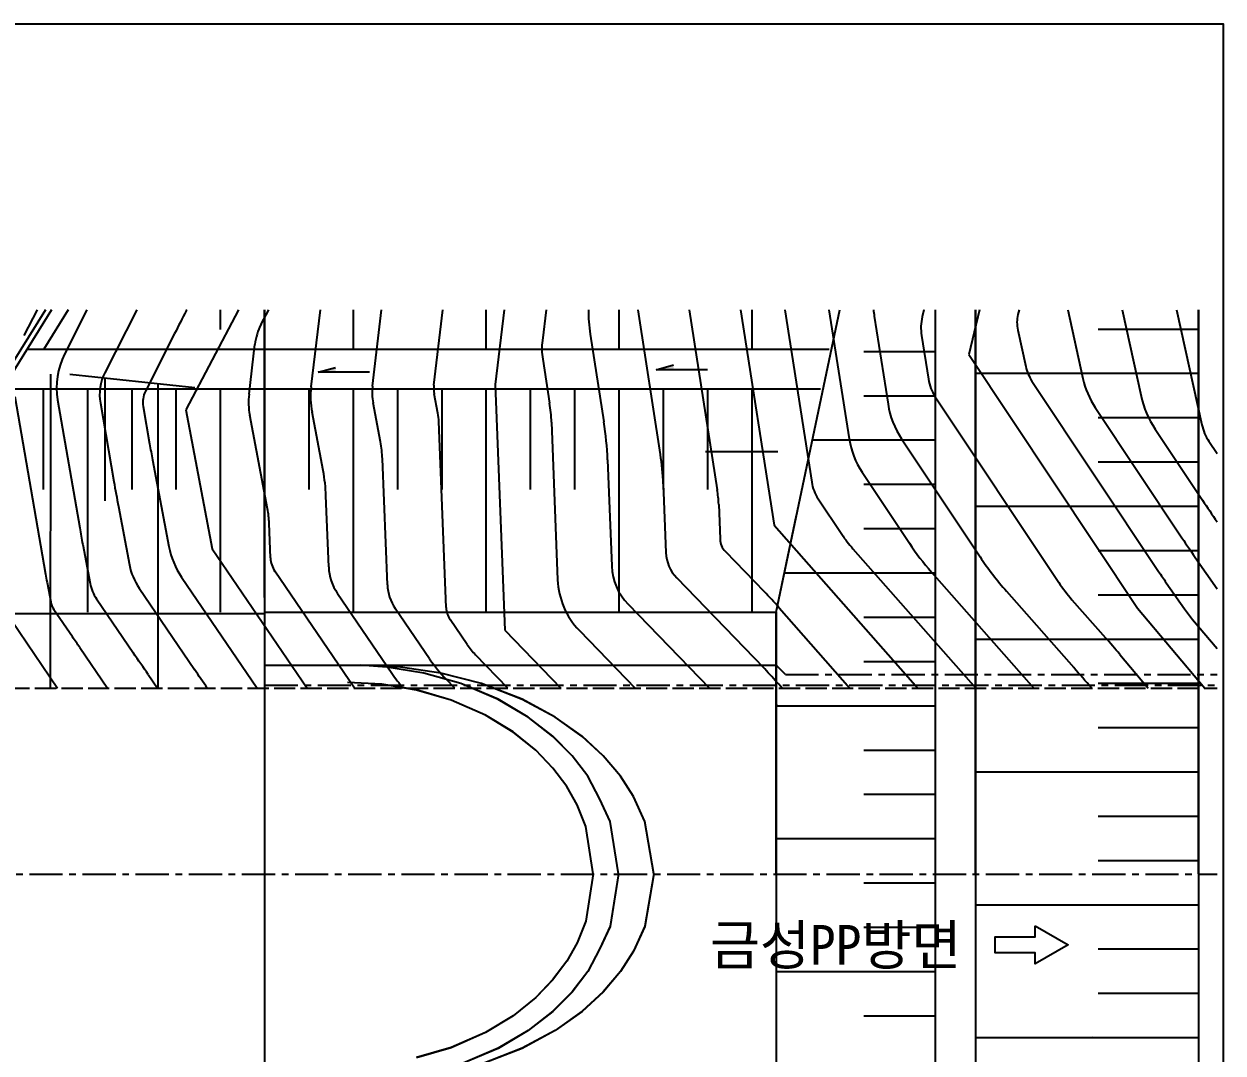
# Model space of a CAD drawing. Extents: x -143 to 185, y -2 to 126.
# Drawn here: x 73.8 to 118.92, y 37.93 to 76.66 of the extents above; entities that cross this region are included whole.
import ezdxf
from ezdxf.enums import TextEntityAlignment as Align

# ---------------------------------------------------------------- set-up
doc = ezdxf.new("R2010")
doc.units = 0
doc.header["$MEASUREMENT"] = 0
for name, pattern in [('A-CENTR01', [2, 1.25, -0.25, 0.25, -0.25]), ('CENTER', [2, 1.25, -0.25, 0.25, -0.25]), ('PASUN', [1, 0.8, -0.2])]:
    doc.linetypes.add(name, pattern=pattern)
for name, color, linetype in [('TT-BASE', 253, 'CONTINUOUS'), ('TT-CNTL', 1, 'A-CENTR01'), ('TX-PAPR', 2, 'CONTINUOUS')]:
    doc.layers.add(name, color=color, linetype=linetype)
doc.styles.get("Standard").update_dxf_attribs({"font": 'GulimChe.ttf'})

msp = doc.modelspace()

# ---------------------------------------------------------------- hatches: boundary and pattern name
at = {"layer": 'TT-BASE', "linetype": 'ByBlock'}
for points in [[(85.521, 63.739), (85.521, 63.553), (84.868, 63.553)], [(85.521, 63.739), (85.521, 63.553), (84.868, 63.553)], [(98.241, 63.832), (98.241, 63.647), (97.588, 63.647)], [(98.241, 63.832), (98.241, 63.647), (97.588, 63.647)]]:
    msp.add_hatch(color=256, dxfattribs=at).paths.add_polyline_path(points)

# ---------------------------------------------------------------- linework, layer by layer
at = {"layer": 'TT-BASE'}
for p, q in [((74.602, 65.909), (67.82, 55.001)), ((74.602, 65.909), (67.82, 55.001)), ((74.838, 65.909), (68.02, 54.944)), ((74.838, 65.909), (68.02, 54.944)), ((74.289, 65.909), (73.797, 64.935)), ((74.289, 65.909), (73.797, 64.935)), ((75.465, 65.909), (74.549, 64.425)), ((75.465, 65.909), (74.549, 64.425)), ((76.165, 65.909), (75.32, 64.237)), ((76.165, 65.909), (75.32, 64.237)), ((78.041, 65.909), (76.843, 63.538)), ((78.041, 65.909), (76.843, 63.538)), ((81.869, 65.909), (79.889, 62.141)), ((81.869, 65.909), (79.889, 62.141)), ((79.924, 65.909), (79.904, 65.87)), ((79.924, 65.909), (79.904, 65.87)), ((81.183, 65.909), (81.183, 65.162)), ((81.183, 65.909), (81.183, 65.162)), ((82.722, 65.361), (83.006, 65.909)), ((82.722, 65.361), (83.006, 65.909)), ((82.85, 55.075), (82.85, 65.909)), ((82.85, 55.075), (82.85, 65.909)), ((82.85, 55.075), (82.85, 65.909)), ((82.85, 55.075), (82.85, 65.909)), ((82.85, 65.909), (82.85, 28.355)), ((82.85, 65.909), (82.85, 28.355)), ((84.604, 63), (84.95, 65.909)), ((84.604, 63), (84.95, 65.909)), ((86.183, 65.909), (86.183, 64.425)), ((86.183, 65.909), (86.183, 64.425)), ((86.915, 63.032), (87.257, 65.909)), ((86.915, 63.032), (87.257, 65.909)), ((89.225, 63.064), (89.563, 65.909)), ((89.225, 63.064), (89.563, 65.909)), ((91.183, 65.909), (91.183, 64.425)), ((91.183, 65.909), (91.183, 64.425)), ((91.87, 65.909), (91.535, 63.096)), ((91.87, 65.909), (91.535, 63.096)), ((93.444, 65.909), (93.306, 64.754)), ((93.444, 65.909), (93.306, 64.754)), ((96.183, 65.909), (96.183, 64.425)), ((96.183, 65.909), (96.183, 64.425)), ((96.893, 65.909), (97.745, 60.464)), ((96.893, 65.909), (97.745, 60.464)), ((98.826, 65.909), (99.887, 59.129)), ((98.826, 65.909), (99.887, 59.129)), ((100.759, 65.909), (102.029, 57.794)), ((100.759, 65.909), (102.029, 57.794)), ((101.183, 65.909), (101.183, 64.425)), ((101.183, 65.909), (101.183, 64.425)), ((102.1, 54.525), (104.5, 65.909)), ((102.425, 65.909), (103.441, 59.418)), ((102.425, 65.909), (103.441, 59.418)), ((104.091, 65.909), (104.853, 61.043)), ((104.091, 65.909), (104.853, 61.043)), ((107.666, 65.909), (107.603, 65.644)), ((107.666, 65.909), (107.603, 65.644)), ((109.758, 65.909), (109.354, 64.218)), ((109.758, 65.909), (109.354, 64.218)), ((111.246, 65.909), (111.203, 65.728)), ((111.246, 65.909), (111.203, 65.728)), ((113.075, 65.909), (113.647, 63.318)), ((113.075, 65.909), (113.647, 63.318)), ((115.123, 65.909), (115.84, 62.657)), ((115.123, 65.909), (115.84, 62.657)), ((117.17, 65.909), (118.126, 61.577)), ((117.17, 65.909), (118.126, 61.577)), ((105.796, 65.664), (106.313, 62.357)), ((105.796, 65.664), (106.313, 62.357)), ((79.463, 65.01), (78.366, 62.84)), ((79.463, 65.01), (78.366, 62.84)), ((95.104, 64.991), (95.622, 61.684)), ((95.104, 64.991), (95.622, 61.684)), ((111.198, 65.141), (111.501, 63.768)), ((111.198, 65.141), (111.501, 63.768)), ((118, 65.169), (114.22, 65.169)), ((82.266, 62.733), (82.488, 64.602)), ((82.266, 62.733), (82.488, 64.602)), ((107.575, 64.941), (107.834, 63.288)), ((107.575, 64.941), (107.834, 63.288)), ((82.85, 64.425), (82.85, 62.925)), ((82.85, 64.425), (82.85, 62.925)), ((108.1, 64.325), (105.4, 64.325)), ((109.354, 64.218), (115.698, 54.679)), ((109.354, 64.218), (115.698, 54.679)), ((93.32, 64.043), (93.578, 62.39)), ((93.32, 64.043), (93.578, 62.39)), ((75.52, 63.483), (80.223, 62.981)), ((118, 63.502), (109.6, 63.502)), ((111.732, 63.224), (116.499, 56.055)), ((111.732, 63.224), (116.499, 56.055)), ((74.517, 62.925), (74.517, 59.145)), ((74.517, 62.925), (74.517, 59.145)), ((76.183, 62.925), (76.183, 54.525)), ((76.183, 62.925), (76.183, 59.145)), ((76.183, 62.925), (76.183, 54.525)), ((76.183, 62.925), (76.183, 59.145)), ((77.85, 62.925), (77.85, 59.145)), ((77.85, 62.925), (77.85, 59.145)), ((79.517, 62.925), (79.517, 59.145)), ((79.517, 62.925), (79.517, 59.145)), ((81.183, 62.925), (81.183, 59.145)), ((81.183, 62.925), (81.183, 54.525)), ((81.183, 62.925), (81.183, 59.145)), ((81.183, 62.925), (81.183, 54.525)), ((82.85, 62.925), (82.85, 59.145)), ((82.85, 62.925), (82.85, 59.145)), ((84.517, 62.925), (84.517, 59.145)), ((84.517, 62.925), (84.517, 59.145)), ((86.183, 62.925), (86.183, 54.525)), ((86.183, 62.925), (86.183, 54.525)), ((87.85, 62.925), (87.85, 59.145)), ((87.85, 62.925), (87.85, 59.145)), ((89.375, 62.015), (89.236, 62.748)), ((89.375, 62.015), (89.236, 62.748)), ((89.517, 62.925), (89.517, 59.145)), ((89.517, 62.925), (89.517, 59.145)), ((91.183, 62.925), (91.183, 54.525)), ((91.183, 62.925), (91.183, 54.525)), ((91.535, 63.096), (91.897, 53.842)), ((91.535, 63.096), (91.897, 53.842)), ((92.85, 62.925), (92.85, 59.145)), ((92.85, 62.925), (92.85, 59.145)), ((94.517, 62.925), (94.517, 59.145)), ((94.517, 62.925), (94.517, 59.145)), ((96.183, 62.925), (96.183, 54.525)), ((96.183, 62.925), (96.183, 54.525)), ((97.85, 62.925), (97.85, 59.145)), ((97.85, 62.925), (97.85, 59.145)), ((99.517, 62.925), (99.517, 59.145)), ((99.517, 62.925), (99.517, 59.145)), ((101.183, 62.925), (101.183, 54.525)), ((101.183, 62.925), (101.183, 54.525)), ((73.453, 62.637), (74.607, 55.96)), ((73.453, 62.637), (74.607, 55.96)), ((75.062, 62.513), (75.894, 57.703)), ((75.062, 62.513), (75.894, 57.703)), ((76.671, 62.389), (77.18, 59.445)), ((76.671, 62.389), (77.18, 59.445)), ((87.214, 60.933), (86.936, 62.4)), ((87.214, 60.933), (86.936, 62.4)), ((108.1, 62.658), (105.4, 62.658)), ((108.088, 62.635), (112.737, 55.644)), ((108.088, 62.635), (112.737, 55.644)), ((78.28, 62.265), (78.523, 60.858)), ((78.28, 62.265), (78.523, 60.858)), ((79.889, 62.141), (80.882, 56.903)), ((79.889, 62.141), (80.882, 56.903)), ((82.961, 58.415), (82.294, 61.936)), ((82.961, 58.415), (82.294, 61.936)), ((85.054, 59.852), (84.637, 62.052)), ((85.054, 59.852), (84.637, 62.052)), ((114.111, 62.229), (117.301, 57.432)), ((114.111, 62.229), (117.301, 57.432)), ((118, 61.836), (114.22, 61.836)), ((89.684, 54.7), (89.411, 61.698)), ((89.684, 54.7), (89.411, 61.698)), ((93.648, 61.677), (93.88, 55.743)), ((93.648, 61.677), (93.88, 55.743)), ((116.369, 61.414), (118.145, 58.743)), ((116.369, 61.414), (118.145, 58.743)), ((108.1, 60.992), (103.463, 60.992)), ((106.821, 61.051), (109.776, 56.608)), ((106.821, 61.051), (109.776, 56.608)), ((118.39, 60.956), (118.697, 60.494)), ((118.39, 60.956), (118.697, 60.494)), ((78.633, 60.256), (79.251, 56.995)), ((78.633, 60.256), (79.251, 56.995)), ((87.472, 55.559), (87.286, 60.299)), ((87.472, 55.559), (87.286, 60.299)), ((95.761, 60.258), (95.917, 56.256)), ((95.761, 60.258), (95.917, 56.256)), ((118, 60.169), (114.22, 60.169)), ((105.34, 59.791), (107.116, 57.12)), ((105.34, 59.791), (107.116, 57.12)), ((97.853, 59.359), (97.954, 56.768)), ((97.853, 59.359), (97.954, 56.768)), ((108.1, 59.325), (105.4, 59.325)), ((85.266, 56.234), (85.162, 58.901)), ((85.266, 56.234), (85.162, 58.901)), ((103.684, 58.792), (104.572, 57.457)), ((103.684, 58.792), (104.572, 57.457)), ((77.351, 58.501), (77.768, 56.301)), ((77.351, 58.501), (77.768, 56.301)), ((99.941, 58.577), (99.992, 57.281)), ((99.941, 58.577), (99.992, 57.281)), ((118, 58.502), (109.6, 58.502)), ((83.074, 56.569), (83.023, 57.864)), ((83.074, 56.569), (83.023, 57.864)), ((102.029, 57.794), (107.43, 51.667)), ((102.029, 57.794), (107.43, 51.667)), ((102.1, 54.525), (102.87, 58.18)), ((108.1, 57.658), (105.4, 57.658)), ((76.008, 57.073), (76.286, 55.607)), ((76.008, 57.073), (76.286, 55.607)), ((80.882, 56.903), (84.454, 51.667)), ((80.882, 56.903), (84.454, 51.667)), ((104.99, 56.913), (109.614, 51.667)), ((104.99, 56.913), (109.614, 51.667)), ((100.196, 56.804), (101.649, 55.305)), ((100.196, 56.804), (101.649, 55.305)), ((118, 56.836), (114.22, 56.836)), ((117.875, 56.588), (118.697, 55.405)), ((117.875, 56.588), (118.697, 55.405)), ((86.24, 51.667), (83.242, 56.062)), ((86.24, 51.667), (83.242, 56.062)), ((108.1, 55.992), (102.409, 55.992)), ((102.87, 55.992), (102.409, 55.992)), ((107.951, 56.032), (111.799, 51.667)), ((107.951, 56.032), (111.799, 51.667)), ((74.664, 55.646), (74.803, 54.912)), ((74.664, 55.646), (74.803, 54.912)), ((79.73, 55.838), (82.576, 51.667)), ((98.363, 55.814), (101.269, 52.816)), ((98.363, 55.814), (101.269, 52.816)), ((116.786, 55.633), (117.466, 54.656)), ((116.786, 55.633), (117.466, 54.656)), ((78.128, 55.433), (80.215, 52.373)), ((78.128, 55.433), (80.215, 52.373)), ((87.646, 52.223), (85.601, 55.22)), ((87.646, 52.223), (85.601, 55.22)), ((110.773, 55.31), (113.303, 52.439)), ((110.773, 55.31), (113.303, 52.439)), ((118, 55.169), (114.22, 55.169)), ((74.923, 54.623), (75.619, 53.603)), ((74.923, 54.623), (75.619, 53.603)), ((76.526, 55.028), (77.917, 52.988)), ((76.526, 55.028), (77.917, 52.988)), ((89.063, 52.763), (87.768, 54.66)), ((89.063, 52.763), (87.768, 54.66)), ((96.53, 54.824), (99.59, 51.667)), ((96.53, 54.824), (99.59, 51.667)), ((102.216, 54.692), (104.882, 51.667)), ((102.216, 54.692), (104.882, 51.667)), ((113.235, 54.994), (114.501, 53.559)), ((113.235, 54.994), (114.501, 53.559)), ((115.698, 54.679), (118.232, 51.667)), ((115.698, 54.679), (118.232, 51.667)), ((73.321, 54.218), (75.056, 51.667)), ((73.321, 54.218), (75.056, 51.667)), ((90.48, 53.303), (89.833, 54.251)), ((90.48, 53.303), (89.833, 54.251)), ((108.1, 54.325), (105.4, 54.325)), ((117.776, 54.251), (118.697, 53.156)), ((117.776, 54.251), (118.697, 53.156)), ((91.897, 53.842), (94.006, 51.667)), ((91.897, 53.842), (94.006, 51.667)), ((94.697, 53.835), (96.798, 51.667)), ((94.697, 53.835), (96.798, 51.667)), ((118, 53.502), (109.6, 53.502)), ((75.896, 53.196), (76.936, 51.667)), ((75.896, 53.196), (76.936, 51.667)), ((92.007, 51.667), (90.79, 52.923)), ((92.007, 51.667), (90.79, 52.923)), ((115.036, 52.938), (116.105, 51.667)), ((115.036, 52.938), (116.105, 51.667)), ((108.1, 52.658), (105.4, 52.658)), ((78.471, 52.175), (78.817, 51.667)), ((78.471, 52.175), (78.817, 51.667)), ((90.008, 51.667), (89.683, 52.003)), ((90.008, 51.667), (89.683, 52.003)), ((118, 51.836), (114.22, 51.836)), ((102.173, 50.994), (102.1, 50.994)), ((102.173, 50.994), (102.1, 50.994)), ((108.1, 50.992), (102.1, 50.992)), ((102.87, 50.992), (102.1, 50.992)), ((118, 50.169), (114.22, 50.169)), ((108.1, 49.325), (105.4, 49.325)), ((118, 48.502), (109.6, 48.502)), ((108.1, 47.658), (105.4, 47.658)), ((118, 46.836), (114.22, 46.836)), ((108.1, 45.992), (102.1, 45.992)), ((102.87, 45.992), (102.1, 45.992)), ((118, 45.169), (114.22, 45.169)), ((108.1, 44.325), (105.4, 44.325)), ((118, 43.502), (109.6, 43.502)), ((108.1, 42.658), (105.4, 42.658)), ((118, 41.836), (114.22, 41.836)), ((102.173, 40.994), (102.1, 40.994)), ((102.173, 40.994), (102.1, 40.994)), ((108.1, 40.992), (102.1, 40.992)), ((102.87, 40.992), (102.1, 40.992)), ((118, 40.169), (114.22, 40.169)), ((108.1, 39.325), (105.4, 39.325)), ((118, 38.502), (109.6, 38.502)), ((113.984, 38.526), (114.022, 38.502)), ((113.984, 38.526), (114.022, 38.502))]:
    msp.add_line(p, q, dxfattribs=at)
at = {"layer": 'TT-BASE', "linetype": 'ByBlock'}
for p, q in [((108.1, 33.604), (108.1, 65.909)), ((109.6, 44.675), (109.6, 65.909)), ((109.6, 65.909), (109.6, 32.496)), ((118, 44.675), (118, 65.909)), ((118, 65.909), (118, 34.038)), ((73.915, 64.425), (104.097, 64.425)), ((73.915, 64.425), (102.87, 64.425)), ((84.868, 63.553), (85.521, 63.739)), ((84.868, 63.553), (85.521, 63.739)), ((97.588, 63.647), (98.241, 63.832)), ((97.588, 63.647), (98.241, 63.832)), ((99.522, 63.647), (97.588, 63.647)), ((99.522, 63.647), (97.588, 63.647)), ((86.802, 63.553), (84.868, 63.553)), ((86.802, 63.553), (84.868, 63.553)), ((72.982, 62.925), (103.773, 62.925)), ((72.982, 62.925), (102.87, 62.925)), ((43.155, 54.475), (82.85, 54.475)), ((43.155, 54.475), (82.85, 54.475)), ((71.604, 54.475), (82.85, 54.475)), ((71.604, 54.475), (82.85, 54.475)), ((71.605, 54.478), (82.85, 54.478)), ((71.605, 54.478), (82.85, 54.478)), ((71.611, 54.478), (82.85, 54.478)), ((71.611, 54.478), (82.85, 54.478)), ((82.85, 54.528), (102.1, 54.528)), ((82.85, 54.528), (102.1, 54.528)), ((82.85, 54.525), (102.1, 54.525)), ((82.85, 54.525), (102.1, 54.525)), ((102.1, 54.528), (102.1, 22.068)), ((102.1, 44.678), (102.1, 54.528)), ((102.1, 54.528), (102.1, 28.254)), ((102.1, 44.678), (102.1, 54.528)), ((102.1, 54.525), (102.1, 22.065)), ((102.1, 44.675), (102.1, 54.525)), ((102.1, 54.525), (102.1, 28.254)), ((102.1, 44.675), (102.1, 54.525)), ((118, 44.675), (118, 33.715))]:
    msp.add_line(p, q, dxfattribs=at)
at = {"layer": 'TT-BASE', "linetype": 'Continuous'}
for p, q in [((74.793, 63.483), (74.784, 51.667)), ((76.84, 63.342), (76.836, 58.712)), ((78.84, 63.129), (78.83, 51.667)), ((102.171, 60.56), (99.442, 60.56)), ((82.85, 52.528), (102.1, 52.528)), ((82.85, 52.528), (102.1, 52.528)), ((82.85, 52.528), (102.1, 52.528)), ((82.85, 52.528), (102.1, 52.528)), ((82.85, 52.525), (102.1, 52.525)), ((82.85, 52.525), (102.1, 52.525)), ((82.85, 52.525), (102.1, 52.525)), ((82.85, 52.525), (102.1, 52.525)), ((87.968, 52.455), (86.45, 52.528)), ((87.968, 52.455), (86.45, 52.528)), ((87.451, 52.455), (86.45, 52.528)), ((87.451, 52.455), (86.45, 52.528)), ((87.968, 52.455), (86.45, 52.528)), ((87.968, 52.455), (86.45, 52.528)), ((87.451, 52.455), (86.45, 52.528)), ((87.451, 52.455), (86.45, 52.528)), ((87.968, 52.452), (86.45, 52.525)), ((87.968, 52.452), (86.45, 52.525)), ((87.451, 52.452), (86.45, 52.525)), ((87.451, 52.452), (86.45, 52.525)), ((87.968, 52.452), (86.45, 52.525)), ((87.968, 52.452), (86.45, 52.525)), ((87.451, 52.452), (86.45, 52.525)), ((87.451, 52.452), (86.45, 52.525)), ((88.842, 52.231), (87.451, 52.455)), ((88.842, 52.231), (87.451, 52.455)), ((88.842, 52.231), (87.451, 52.455)), ((88.842, 52.231), (87.451, 52.455)), ((88.842, 52.228), (87.451, 52.452)), ((88.842, 52.228), (87.451, 52.452)), ((88.842, 52.228), (87.451, 52.452)), ((88.842, 52.228), (87.451, 52.452)), ((89.489, 52.231), (87.968, 52.455)), ((89.489, 52.231), (87.968, 52.455)), ((89.489, 52.231), (87.968, 52.455)), ((89.489, 52.231), (87.968, 52.455)), ((89.489, 52.228), (87.968, 52.452)), ((89.489, 52.228), (87.968, 52.452)), ((89.489, 52.228), (87.968, 52.452)), ((89.489, 52.228), (87.968, 52.452)), ((102.173, 52.455), (102.1, 52.528)), ((102.173, 52.455), (102.1, 52.528)), ((102.173, 52.455), (102.1, 52.528)), ((102.173, 52.455), (102.1, 52.528)), ((102.45, 52.175), (102.1, 52.525)), ((102.45, 52.175), (102.1, 52.525)), ((102.45, 52.175), (102.1, 52.525)), ((102.45, 52.175), (102.1, 52.525)), ((90.236, 51.839), (88.842, 52.231)), ((90.236, 51.839), (88.842, 52.231)), ((90.236, 51.839), (88.842, 52.231)), ((90.236, 51.839), (88.842, 52.231)), ((90.236, 51.836), (88.842, 52.228)), ((90.236, 51.836), (88.842, 52.228)), ((90.236, 51.836), (88.842, 52.228)), ((90.236, 51.836), (88.842, 52.228)), ((91.014, 51.839), (89.489, 52.231)), ((91.014, 51.839), (89.489, 52.231)), ((91.014, 51.839), (89.489, 52.231)), ((91.014, 51.839), (89.489, 52.231)), ((91.014, 51.836), (89.489, 52.228)), ((91.014, 51.836), (89.489, 52.228)), ((91.014, 51.836), (89.489, 52.228)), ((91.014, 51.836), (89.489, 52.228)), ((87.27, 51.813), (85.97, 51.884)), ((87.27, 51.813), (85.97, 51.884)), ((87.27, 51.813), (85.97, 51.884)), ((87.27, 51.813), (85.97, 51.884)), ((87.27, 51.811), (85.97, 51.882)), ((87.27, 51.811), (85.97, 51.882)), ((87.27, 51.811), (85.97, 51.882)), ((87.27, 51.811), (85.97, 51.882)), ((88.57, 51.596), (87.27, 51.813)), ((88.57, 51.596), (87.27, 51.813)), ((88.57, 51.596), (87.27, 51.813)), ((88.57, 51.596), (87.27, 51.813)), ((88.57, 51.594), (87.27, 51.811)), ((88.57, 51.594), (87.27, 51.811)), ((88.57, 51.594), (87.27, 51.811)), ((88.57, 51.594), (87.27, 51.811)), ((89.87, 51.219), (88.57, 51.596)), ((89.87, 51.219), (88.57, 51.596)), ((89.87, 51.219), (88.57, 51.596)), ((89.87, 51.219), (88.57, 51.596)), ((89.87, 51.217), (88.57, 51.594)), ((89.87, 51.217), (88.57, 51.594)), ((89.87, 51.217), (88.57, 51.594)), ((89.87, 51.217), (88.57, 51.594)), ((91.639, 51.245), (90.236, 51.839)), ((91.639, 51.245), (90.236, 51.839)), ((91.639, 51.245), (90.236, 51.839)), ((91.639, 51.245), (90.236, 51.839)), ((91.639, 51.242), (90.236, 51.836)), ((91.639, 51.242), (90.236, 51.836)), ((91.639, 51.242), (90.236, 51.836)), ((91.639, 51.242), (90.236, 51.836)), ((92.548, 51.245), (91.014, 51.839)), ((92.548, 51.245), (91.014, 51.839)), ((92.548, 51.245), (91.014, 51.839)), ((92.548, 51.245), (91.014, 51.839)), ((92.548, 51.242), (91.014, 51.836)), ((92.548, 51.242), (91.014, 51.836)), ((92.548, 51.242), (91.014, 51.836)), ((92.548, 51.242), (91.014, 51.836)), ((91.17, 50.65), (89.87, 51.219)), ((91.17, 50.65), (89.87, 51.219)), ((91.17, 50.65), (89.87, 51.219)), ((91.17, 50.65), (89.87, 51.219)), ((91.17, 50.648), (89.87, 51.217)), ((91.17, 50.648), (89.87, 51.217)), ((91.17, 50.648), (89.87, 51.217)), ((91.17, 50.648), (89.87, 51.217)), ((92.77, 50.578), (91.639, 51.245)), ((92.77, 50.578), (91.639, 51.245)), ((92.77, 50.578), (91.639, 51.245)), ((92.77, 50.578), (91.639, 51.245)), ((92.77, 50.575), (91.639, 51.242)), ((92.77, 50.575), (91.639, 51.242)), ((92.77, 50.575), (91.639, 51.242)), ((92.77, 50.575), (91.639, 51.242)), ((93.785, 50.578), (92.548, 51.245)), ((93.785, 50.578), (92.548, 51.245)), ((93.785, 50.578), (92.548, 51.245)), ((93.785, 50.578), (92.548, 51.245)), ((93.785, 50.575), (92.548, 51.242)), ((93.785, 50.575), (92.548, 51.242)), ((93.785, 50.575), (92.548, 51.242)), ((93.785, 50.575), (92.548, 51.242)), ((92.21, 50.016), (91.17, 50.65)), ((92.21, 50.016), (91.17, 50.65)), ((92.21, 50.016), (91.17, 50.65)), ((92.21, 50.016), (91.17, 50.65)), ((92.21, 50.014), (91.17, 50.648)), ((92.21, 50.014), (91.17, 50.648)), ((92.21, 50.014), (91.17, 50.648)), ((92.21, 50.014), (91.17, 50.648)), ((93.7, 49.853), (92.77, 50.578)), ((93.7, 49.853), (92.77, 50.578)), ((93.7, 49.853), (92.77, 50.578)), ((93.7, 49.853), (92.77, 50.578)), ((93.7, 49.85), (92.77, 50.575)), ((93.7, 49.85), (92.77, 50.575)), ((93.7, 49.85), (92.77, 50.575)), ((93.7, 49.85), (92.77, 50.575)), ((94.802, 49.853), (93.785, 50.578)), ((94.802, 49.853), (93.785, 50.578)), ((94.802, 49.853), (93.785, 50.578)), ((94.802, 49.853), (93.785, 50.578)), ((94.802, 49.85), (93.785, 50.575)), ((94.802, 49.85), (93.785, 50.575)), ((94.802, 49.85), (93.785, 50.575)), ((94.802, 49.85), (93.785, 50.575)), ((93.055, 49.335), (92.21, 50.016)), ((93.055, 49.335), (92.21, 50.016)), ((93.055, 49.335), (92.21, 50.016)), ((93.055, 49.335), (92.21, 50.016)), ((93.055, 49.333), (92.21, 50.014)), ((93.055, 49.333), (92.21, 50.014)), ((93.055, 49.333), (92.21, 50.014)), ((93.055, 49.333), (92.21, 50.014)), ((94.425, 49.123), (93.7, 49.853)), ((94.425, 49.123), (93.7, 49.853)), ((94.425, 49.123), (93.7, 49.853)), ((94.425, 49.123), (93.7, 49.853)), ((94.425, 49.12), (93.7, 49.85)), ((94.425, 49.12), (93.7, 49.85)), ((94.425, 49.12), (93.7, 49.85)), ((94.425, 49.12), (93.7, 49.85)), ((95.595, 49.123), (94.802, 49.853)), ((95.595, 49.123), (94.802, 49.853)), ((95.595, 49.123), (94.802, 49.853)), ((95.595, 49.123), (94.802, 49.853)), ((95.595, 49.12), (94.802, 49.85)), ((95.595, 49.12), (94.802, 49.85)), ((95.595, 49.12), (94.802, 49.85)), ((95.595, 49.12), (94.802, 49.85)), ((93.705, 48.658), (93.055, 49.335)), ((93.705, 48.658), (93.055, 49.335)), ((93.705, 48.658), (93.055, 49.335)), ((93.705, 48.658), (93.055, 49.335)), ((93.705, 48.656), (93.055, 49.333)), ((93.705, 48.656), (93.055, 49.333)), ((93.705, 48.656), (93.055, 49.333)), ((93.705, 48.656), (93.055, 49.333)), ((95.016, 48.356), (94.425, 49.123)), ((95.016, 48.356), (94.425, 49.123)), ((95.016, 48.356), (94.425, 49.123)), ((95.016, 48.356), (94.425, 49.123)), ((95.016, 48.353), (94.425, 49.12)), ((95.016, 48.353), (94.425, 49.12)), ((95.016, 48.353), (94.425, 49.12)), ((95.016, 48.353), (94.425, 49.12)), ((96.241, 48.356), (95.595, 49.123)), ((96.241, 48.356), (95.595, 49.123)), ((96.241, 48.356), (95.595, 49.123)), ((96.241, 48.356), (95.595, 49.123)), ((96.241, 48.353), (95.595, 49.12)), ((96.241, 48.353), (95.595, 49.12)), ((96.241, 48.353), (95.595, 49.12)), ((96.241, 48.353), (95.595, 49.12)), ((94.225, 47.96), (93.705, 48.658)), ((94.225, 47.96), (93.705, 48.658)), ((94.225, 47.96), (93.705, 48.658)), ((94.225, 47.96), (93.705, 48.658)), ((94.225, 47.958), (93.705, 48.656)), ((94.225, 47.958), (93.705, 48.656)), ((94.225, 47.958), (93.705, 48.656)), ((94.225, 47.958), (93.705, 48.656)), ((95.467, 47.485), (95.016, 48.356)), ((95.467, 47.485), (95.016, 48.356)), ((95.467, 47.485), (95.016, 48.356)), ((95.467, 47.485), (95.016, 48.356)), ((95.467, 47.482), (95.016, 48.353)), ((95.467, 47.482), (95.016, 48.353)), ((95.467, 47.482), (95.016, 48.353)), ((95.467, 47.482), (95.016, 48.353)), ((96.735, 47.585), (96.241, 48.356)), ((96.735, 47.585), (96.241, 48.356)), ((96.735, 47.585), (96.241, 48.356)), ((96.735, 47.585), (96.241, 48.356)), ((96.735, 47.582), (96.241, 48.353)), ((96.735, 47.582), (96.241, 48.353)), ((96.735, 47.582), (96.241, 48.353)), ((96.735, 47.582), (96.241, 48.353)), ((94.615, 47.271), (94.225, 47.96)), ((94.615, 47.271), (94.225, 47.96)), ((94.615, 47.271), (94.225, 47.96)), ((94.615, 47.271), (94.225, 47.96)), ((94.615, 47.269), (94.225, 47.958)), ((94.615, 47.269), (94.225, 47.958)), ((94.615, 47.269), (94.225, 47.958)), ((94.615, 47.269), (94.225, 47.958)), ((95.852, 46.652), (95.467, 47.485)), ((95.852, 46.652), (95.467, 47.485)), ((95.852, 46.652), (95.467, 47.485)), ((95.852, 46.652), (95.467, 47.485)), ((95.852, 46.649), (95.467, 47.482)), ((95.852, 46.649), (95.467, 47.482)), ((95.852, 46.649), (95.467, 47.482)), ((95.852, 46.649), (95.467, 47.482)), ((97.156, 46.652), (96.735, 47.585)), ((97.156, 46.652), (96.735, 47.585)), ((97.156, 46.652), (96.735, 47.585)), ((97.156, 46.652), (96.735, 47.585)), ((97.156, 46.649), (96.735, 47.582)), ((97.156, 46.649), (96.735, 47.582)), ((97.156, 46.649), (96.735, 47.582)), ((97.156, 46.649), (96.735, 47.582)), ((94.94, 46.457), (94.615, 47.271)), ((94.94, 46.457), (94.615, 47.271)), ((94.94, 46.457), (94.615, 47.271)), ((94.94, 46.457), (94.615, 47.271)), ((94.94, 46.455), (94.615, 47.269)), ((94.94, 46.455), (94.615, 47.269)), ((94.94, 46.455), (94.615, 47.269)), ((94.94, 46.455), (94.615, 47.269)), ((96.168, 44.678), (95.852, 46.652)), ((96.168, 44.678), (95.852, 46.652)), ((96.168, 44.678), (95.852, 46.652)), ((96.168, 44.678), (95.852, 46.652)), ((96.168, 44.675), (95.852, 46.649)), ((96.168, 44.675), (95.852, 46.649)), ((96.168, 44.675), (95.852, 46.649)), ((96.168, 44.675), (95.852, 46.649)), ((97.501, 44.678), (97.156, 46.652)), ((97.501, 44.678), (97.156, 46.652)), ((97.501, 44.678), (97.156, 46.652)), ((97.501, 44.678), (97.156, 46.652)), ((97.501, 44.675), (97.156, 46.649)), ((97.501, 44.675), (97.156, 46.649)), ((97.501, 44.675), (97.156, 46.649)), ((97.501, 44.675), (97.156, 46.649)), ((95.217, 44.678), (94.94, 46.457)), ((95.217, 44.678), (94.94, 46.457)), ((95.217, 44.678), (94.94, 46.457)), ((95.217, 44.678), (94.94, 46.457)), ((95.217, 44.675), (94.94, 46.455)), ((95.217, 44.675), (94.94, 46.455)), ((95.217, 44.675), (94.94, 46.455)), ((95.217, 44.675), (94.94, 46.455)), ((95.217, 44.678), (94.94, 42.898)), ((95.217, 44.678), (94.94, 42.898)), ((95.217, 44.678), (94.94, 42.898)), ((95.217, 44.678), (94.94, 42.898)), ((95.217, 44.675), (94.94, 42.895)), ((95.217, 44.675), (94.94, 42.895)), ((95.217, 44.675), (94.94, 42.895)), ((95.217, 44.675), (94.94, 42.895)), ((96.168, 44.678), (95.852, 42.704)), ((96.168, 44.678), (95.852, 42.704)), ((96.168, 44.678), (95.852, 42.704)), ((96.168, 44.678), (95.852, 42.704)), ((96.168, 44.675), (95.852, 42.701)), ((96.168, 44.675), (95.852, 42.701)), ((96.168, 44.675), (95.852, 42.701)), ((96.168, 44.675), (95.852, 42.701)), ((97.501, 44.678), (97.156, 42.704)), ((97.501, 44.678), (97.156, 42.704)), ((97.501, 44.678), (97.156, 42.704)), ((97.501, 44.678), (97.156, 42.704)), ((97.501, 44.675), (97.156, 42.701)), ((97.501, 44.675), (97.156, 42.701)), ((97.501, 44.675), (97.156, 42.701)), ((97.501, 44.675), (97.156, 42.701)), ((94.94, 42.898), (94.615, 42.084)), ((94.94, 42.898), (94.615, 42.084)), ((94.94, 42.898), (94.615, 42.084)), ((94.94, 42.898), (94.615, 42.084)), ((94.94, 42.895), (94.615, 42.081)), ((94.94, 42.895), (94.615, 42.081)), ((94.94, 42.895), (94.615, 42.081)), ((94.94, 42.895), (94.615, 42.081)), ((95.852, 42.704), (95.467, 41.871)), ((95.852, 42.704), (95.467, 41.871)), ((95.852, 42.704), (95.467, 41.871)), ((95.852, 42.704), (95.467, 41.871)), ((95.852, 42.701), (95.467, 41.868)), ((95.852, 42.701), (95.467, 41.868)), ((95.852, 42.701), (95.467, 41.868)), ((95.852, 42.701), (95.467, 41.868)), ((97.156, 42.704), (96.735, 41.771)), ((97.156, 42.704), (96.735, 41.771)), ((97.156, 42.704), (96.735, 41.771)), ((97.156, 42.704), (96.735, 41.771)), ((97.156, 42.701), (96.735, 41.768)), ((97.156, 42.701), (96.735, 41.768)), ((97.156, 42.701), (96.735, 41.768)), ((97.156, 42.701), (96.735, 41.768)), ((94.615, 42.084), (94.225, 41.395)), ((94.615, 42.084), (94.225, 41.395)), ((94.615, 42.084), (94.225, 41.395)), ((94.615, 42.084), (94.225, 41.395)), ((94.615, 42.081), (94.225, 41.392)), ((94.615, 42.081), (94.225, 41.392)), ((94.615, 42.081), (94.225, 41.392)), ((94.615, 42.081), (94.225, 41.392)), ((95.467, 41.871), (95.016, 41)), ((95.467, 41.871), (95.016, 41)), ((95.467, 41.871), (95.016, 41)), ((95.467, 41.871), (95.016, 41)), ((95.467, 41.868), (95.016, 40.997)), ((95.467, 41.868), (95.016, 40.997)), ((95.467, 41.868), (95.016, 40.997)), ((95.467, 41.868), (95.016, 40.997)), ((96.735, 41.771), (96.241, 41)), ((96.735, 41.771), (96.241, 41)), ((96.735, 41.771), (96.241, 41)), ((96.735, 41.771), (96.241, 41)), ((96.735, 41.768), (96.241, 40.997)), ((96.735, 41.768), (96.241, 40.997)), ((96.735, 41.768), (96.241, 40.997)), ((96.735, 41.768), (96.241, 40.997)), ((94.225, 41.395), (93.705, 40.697)), ((94.225, 41.395), (93.705, 40.697)), ((94.225, 41.395), (93.705, 40.697)), ((94.225, 41.395), (93.705, 40.697)), ((94.225, 41.392), (93.705, 40.694)), ((94.225, 41.392), (93.705, 40.694)), ((94.225, 41.392), (93.705, 40.694)), ((94.225, 41.392), (93.705, 40.694)), ((93.705, 40.697), (93.055, 40.02)), ((93.705, 40.697), (93.055, 40.02)), ((93.705, 40.697), (93.055, 40.02)), ((93.705, 40.697), (93.055, 40.02)), ((93.705, 40.694), (93.055, 40.017)), ((93.705, 40.694), (93.055, 40.017)), ((93.705, 40.694), (93.055, 40.017)), ((93.705, 40.694), (93.055, 40.017)), ((95.016, 41), (94.425, 40.233)), ((95.016, 41), (94.425, 40.233)), ((95.016, 41), (94.425, 40.233)), ((95.016, 41), (94.425, 40.233)), ((95.016, 40.997), (94.425, 40.23)), ((95.016, 40.997), (94.425, 40.23)), ((95.016, 40.997), (94.425, 40.23)), ((95.016, 40.997), (94.425, 40.23)), ((96.241, 41), (95.595, 40.233)), ((96.241, 41), (95.595, 40.233)), ((96.241, 41), (95.595, 40.233)), ((96.241, 41), (95.595, 40.233)), ((96.241, 40.997), (95.595, 40.23)), ((96.241, 40.997), (95.595, 40.23)), ((96.241, 40.997), (95.595, 40.23)), ((96.241, 40.997), (95.595, 40.23)), ((94.425, 40.233), (93.7, 39.503)), ((94.425, 40.233), (93.7, 39.503)), ((94.425, 40.233), (93.7, 39.503)), ((94.425, 40.233), (93.7, 39.503)), ((94.425, 40.23), (93.7, 39.5)), ((94.425, 40.23), (93.7, 39.5)), ((94.425, 40.23), (93.7, 39.5)), ((94.425, 40.23), (93.7, 39.5)), ((95.595, 40.233), (94.802, 39.503)), ((95.595, 40.233), (94.802, 39.503)), ((95.595, 40.233), (94.802, 39.503)), ((95.595, 40.233), (94.802, 39.503)), ((95.595, 40.23), (94.802, 39.5)), ((95.595, 40.23), (94.802, 39.5)), ((95.595, 40.23), (94.802, 39.5)), ((95.595, 40.23), (94.802, 39.5)), ((93.055, 40.02), (92.21, 39.339)), ((93.055, 40.02), (92.21, 39.339)), ((93.055, 40.02), (92.21, 39.339)), ((93.055, 40.02), (92.21, 39.339)), ((93.055, 40.017), (92.21, 39.336)), ((93.055, 40.017), (92.21, 39.336)), ((93.055, 40.017), (92.21, 39.336)), ((93.055, 40.017), (92.21, 39.336)), ((92.21, 39.339), (91.17, 38.705)), ((92.21, 39.339), (91.17, 38.705)), ((92.21, 39.339), (91.17, 38.705)), ((92.21, 39.339), (91.17, 38.705)), ((92.21, 39.336), (91.17, 38.702)), ((92.21, 39.336), (91.17, 38.702)), ((92.21, 39.336), (91.17, 38.702)), ((92.21, 39.336), (91.17, 38.702)), ((93.7, 39.503), (92.77, 38.778)), ((93.7, 39.503), (92.77, 38.778)), ((93.7, 39.503), (92.77, 38.778)), ((93.7, 39.503), (92.77, 38.778)), ((93.7, 39.5), (92.77, 38.775)), ((93.7, 39.5), (92.77, 38.775)), ((93.7, 39.5), (92.77, 38.775)), ((93.7, 39.5), (92.77, 38.775)), ((94.802, 39.503), (93.785, 38.778)), ((94.802, 39.503), (93.785, 38.778)), ((94.802, 39.503), (93.785, 38.778)), ((94.802, 39.503), (93.785, 38.778)), ((94.802, 39.5), (93.785, 38.775)), ((94.802, 39.5), (93.785, 38.775)), ((94.802, 39.5), (93.785, 38.775)), ((94.802, 39.5), (93.785, 38.775)), ((91.17, 38.705), (89.87, 38.136)), ((91.17, 38.705), (89.87, 38.136)), ((91.17, 38.705), (89.87, 38.136)), ((91.17, 38.705), (89.87, 38.136)), ((91.17, 38.702), (89.87, 38.133)), ((91.17, 38.702), (89.87, 38.133)), ((91.17, 38.702), (89.87, 38.133)), ((91.17, 38.702), (89.87, 38.133)), ((92.77, 38.778), (91.639, 38.111)), ((92.77, 38.778), (91.639, 38.111)), ((92.77, 38.778), (91.639, 38.111)), ((92.77, 38.778), (91.639, 38.111)), ((92.77, 38.775), (91.639, 38.108)), ((92.77, 38.775), (91.639, 38.108)), ((92.77, 38.775), (91.639, 38.108)), ((92.77, 38.775), (91.639, 38.108)), ((93.785, 38.778), (92.548, 38.111)), ((93.785, 38.778), (92.548, 38.111)), ((93.785, 38.778), (92.548, 38.111)), ((93.785, 38.778), (92.548, 38.111)), ((93.785, 38.775), (92.548, 38.108)), ((93.785, 38.775), (92.548, 38.108)), ((93.785, 38.775), (92.548, 38.108)), ((93.785, 38.775), (92.548, 38.108)), ((89.87, 38.136), (88.57, 37.759)), ((89.87, 38.136), (88.57, 37.759)), ((89.87, 38.136), (88.57, 37.759)), ((89.87, 38.136), (88.57, 37.759)), ((89.87, 38.133), (88.57, 37.756)), ((89.87, 38.133), (88.57, 37.756)), ((89.87, 38.133), (88.57, 37.756)), ((89.87, 38.133), (88.57, 37.756)), ((91.639, 38.111), (90.236, 37.517)), ((91.639, 38.111), (90.236, 37.517)), ((91.639, 38.111), (90.236, 37.517)), ((91.639, 38.111), (90.236, 37.517)), ((91.639, 38.108), (90.236, 37.514)), ((91.639, 38.108), (90.236, 37.514)), ((91.639, 38.108), (90.236, 37.514)), ((91.639, 38.108), (90.236, 37.514)), ((92.548, 38.111), (91.014, 37.517)), ((92.548, 38.111), (91.014, 37.517)), ((92.548, 38.111), (91.014, 37.517)), ((92.548, 38.111), (91.014, 37.517)), ((92.548, 38.108), (91.014, 37.514)), ((92.548, 38.108), (91.014, 37.514)), ((92.548, 38.108), (91.014, 37.514)), ((92.548, 38.108), (91.014, 37.514))]:
    msp.add_line(p, q, dxfattribs=at)
at = {"layer": 'TT-BASE', "linetype": 'CENTER'}
for p, q in [((102.45, 52.175), (118.697, 52.175)), ((102.45, 52.175), (102.87, 52.175)), ((82.85, 51.778), (102.173, 51.778)), ((82.85, 51.778), (102.173, 51.778)), ((82.85, 51.775), (118.697, 51.775)), ((82.85, 51.775), (102.87, 51.775))]:
    msp.add_line(p, q, dxfattribs=at)
at = {"layer": 'TT-BASE', "linetype": 'PASUN'}
msp.add_line((63.208, 51.667), (118.697, 51.667), dxfattribs=at)
at = {"layer": 'TT-BASE'}
msp.add_lwpolyline([(111.847, 42.723), (113.092, 42.004), (111.846, 41.285), (111.847, 41.704), (110.347, 41.704), (110.347, 42.304), (111.847, 42.304)], close=True, dxfattribs=at)
for centre, radius, start, end in [((100.251, 65.796), 5.209, 178.757, 188.8947), ((100.251, 65.796), 5.209, 178.757, 188.8947), ((109.386, 66.226), 3.634, 185.002, 188.8947), ((109.386, 66.226), 3.634, 185.002, 188.8947), ((160.55, 24.013), 90.861, 152.56955, 153.17887), ((160.55, 24.013), 90.861, 152.56955, 153.17887), ((109.37, 65.222), 1.817, 166.5669, 188.8947), ((109.37, 65.222), 1.817, 166.5669, 188.8947), ((112.478, 65.423), 1.311, 166.5669, 192.4465), ((112.478, 65.423), 1.311, 166.5669, 192.4465), ((84.688, 64.341), 2.215, 152.5695, 173.2158), ((84.688, 64.341), 2.215, 152.5695, 173.2158), ((95.893, 64.446), 2.605, 173.2158, 188.8947), ((95.893, 64.446), 2.605, 173.2158, 188.8947), ((77.795, 62.986), 2.773, 153.1789, 189.8081), ((77.795, 62.986), 2.773, 153.1789, 189.8081), ((113.074, 64.116), 1.611, 192.4465, 213.623), ((113.074, 64.116), 1.611, 192.4465, 213.623), ((78.493, 62.704), 1.849, 153.1789, 189.8081), ((78.493, 62.704), 1.849, 153.1789, 189.8081), ((109.45, 63.541), 1.636, 188.8947, 213.623), ((109.45, 63.541), 1.636, 188.8947, 213.623), ((116.794, 64.013), 3.222, 192.4465, 213.623), ((116.794, 64.013), 3.222, 192.4465, 213.623), ((79.191, 62.423), 0.924, 153.1789, 189.8081), ((79.191, 62.423), 0.924, 153.1789, 189.8081), ((84.866, 62.424), 2.619, 173.2158, 190.7297), ((84.866, 62.424), 2.619, 173.2158, 190.7297), ((87.697, 62.632), 3.115, 173.2158, 190.7297), ((87.697, 62.632), 3.115, 173.2158, 190.7297), ((88.977, 62.786), 2.077, 173.2158, 190.7297), ((88.977, 62.786), 2.077, 173.2158, 190.7297), ((90.256, 62.941), 1.038, 173.2158, 190.7297), ((90.256, 62.941), 1.038, 173.2158, 190.7297), ((87.484, 61.436), 6.169, 2.2407, 8.8947), ((87.484, 61.436), 6.169, 2.2407, 8.8947), ((109.546, 62.863), 3.272, 188.8947, 213.623), ((109.546, 62.863), 3.272, 188.8947, 213.623), ((119.431, 63.45), 3.677, 192.4465, 213.623), ((119.431, 63.45), 3.677, 192.4465, 213.623), ((87.257, 61.613), 2.155, 2.2407, 10.7297), ((87.257, 61.613), 2.155, 2.2407, 10.7297), ((83.432, 59.776), 12.338, 2.2407, 8.8947), ((83.432, 59.776), 12.338, 2.2407, 8.8947), ((119.921, 61.974), 1.839, 192.4465, 213.623), ((119.921, 61.974), 1.839, 192.4465, 213.623), ((82.979, 60.131), 4.31, 2.2407, 10.7297), ((82.979, 60.131), 4.31, 2.2407, 10.7297), ((107.951, 61.528), 3.136, 188.8947, 213.623), ((107.951, 61.528), 3.136, 188.8947, 213.623), ((116.014, 67.339), 38.046, 189.8081, 190.7297), ((116.014, 67.339), 38.046, 189.8081, 190.7297), ((88.302, 58.986), 9.558, 2.2407, 8.8947), ((88.302, 58.986), 9.558, 2.2407, 8.8947), ((78.702, 58.648), 6.465, 2.2407, 10.7297), ((78.702, 58.648), 6.465, 2.2407, 10.7297), ((135.971, 69.608), 59.663, 189.80811, 190.72967), ((135.971, 69.608), 59.663, 189.80811, 190.72967), ((95.166, 58.39), 4.779, 2.2407, 8.8947), ((95.166, 58.39), 4.779, 2.2407, 8.8947), ((104.99, 59.661), 1.568, 188.8947, 213.623), ((104.99, 59.661), 1.568, 188.8947, 213.623), ((172.798, 95.085), 65.633, 213.62302, 214.48376), ((172.798, 95.085), 65.633, 213.62302, 214.48376), ((79.283, 57.718), 3.743, 2.2407, 10.7297), ((79.283, 57.718), 3.743, 2.2407, 10.7297), ((115.087, 64.478), 39.775, 189.8081, 190.7297), ((115.087, 64.478), 39.775, 189.8081, 190.7297), ((108.783, 60.257), 5.057, 213.623, 221.3986), ((108.783, 60.257), 5.057, 213.623, 221.3986), ((157.879, 84.415), 48.731, 213.623, 214.8231), ((157.879, 84.415), 48.731, 213.623, 214.8231), ((82.263, 57.566), 3.066, 190.7297, 214.3044), ((82.263, 57.566), 3.066, 190.7297, 214.3044), ((100.717, 57.309), 0.726, 182.2407, 224.1075), ((100.717, 57.309), 0.726, 182.2407, 224.1075), ((115.538, 62.721), 10.114, 213.623, 221.3986), ((115.538, 62.721), 10.114, 213.623, 221.3986), ((84.04, 56.606), 0.967, 182.2407, 214.3044), ((84.04, 56.606), 0.967, 182.2407, 214.3044), ((99.406, 56.825), 1.453, 182.2407, 224.1075), ((99.406, 56.825), 1.453, 182.2407, 224.1075), ((119.825, 63.29), 12.068, 213.623, 221.3986), ((119.825, 63.29), 12.068, 213.623, 221.3986), ((94.204, 59.348), 19.888, 189.8081, 190.7297), ((94.204, 59.348), 19.888, 189.8081, 190.7297), ((80.027, 56.729), 2.299, 190.7297, 214.3044), ((80.027, 56.729), 2.299, 190.7297, 214.3044), ((87.198, 56.31), 1.934, 182.2407, 214.3044), ((87.198, 56.31), 1.934, 182.2407, 214.3044), ((98.094, 56.341), 2.179, 182.2407, 224.1075), ((98.094, 56.341), 2.179, 182.2407, 224.1075), ((136.788, 69.547), 24.366, 213.623, 214.8231), ((136.788, 69.547), 24.366, 213.623, 214.8231), ((77.792, 55.892), 1.533, 190.7297, 214.3044), ((77.792, 55.892), 1.533, 190.7297, 214.3044), ((89.183, 55.626), 1.713, 182.2407, 214.3044), ((89.183, 55.626), 1.713, 182.2407, 214.3044), ((96.783, 55.857), 2.905, 182.2407, 224.1075), ((96.783, 55.857), 2.905, 182.2407, 224.1075), ((117.761, 58.985), 6.034, 213.623, 221.3986), ((117.761, 58.985), 6.034, 213.623, 221.3986), ((88.972, 43.017), 17.656, 41.3986, 44.1075), ((88.972, 43.017), 17.656, 41.3986, 44.1075), ((75.556, 55.055), 0.766, 190.7297, 214.3044), ((75.556, 55.055), 0.766, 190.7297, 214.3044), ((90.54, 54.734), 0.856, 182.2407, 214.3044), ((90.54, 54.734), 0.856, 182.2407, 214.3044), ((122.035, 57.834), 5.565, 214.8231, 220.0739), ((122.035, 57.834), 5.565, 214.8231, 220.0739), ((-211.541, -142.316), 347.628, 34.22325, 34.30438), ((-211.541, -142.316), 347.628, 34.22325, 34.30438), ((92.851, 54.92), 2.87, 214.3044, 224.1075), ((92.851, 54.92), 2.87, 214.3044, 224.1075), ((87.894, 30.104), 35.469, 40.0739, 41.3986), ((87.894, 30.104), 35.469, 40.0739, 41.3986), ((-496.403, -338.851), 695.256, 34.223254, 34.304378), ((-496.403, -338.851), 695.256, 34.223254, 34.304378), ((75.914, 28.239), 35.311, 41.5651, 44.1075), ((75.914, 28.239), 35.311, 41.5651, 44.1075), ((-781.265, -535.385), 1042.884, 34.257426, 34.304378), ((-781.265, -535.385), 1042.884, 34.257426, 34.304378), ((93.804, 55.997), 5.739, 214.3044, 224.1075), ((93.804, 55.997), 5.739, 214.3044, 224.1075), ((60.091, 5.528), 70.938, 40.57293, 41.3986), ((60.091, 5.528), 70.938, 40.57293, 41.3986), ((94.758, 57.075), 8.609, 214.3044, 218.9135), ((94.758, 57.075), 8.609, 214.3044, 218.9135)]:
    msp.add_arc(centre, radius, start, end, dxfattribs=at)
at = {"layer": 'TT-CNTL', "flags": 128}
msp.add_lwpolyline([(-0.001, 44.666), (53.365, 44.666), (118.697, 44.666)], dxfattribs=at)
at = {"layer": 'TX-PAPR'}
msp.add_lwpolyline([(-0.479, 76.661), (118.921, 76.661), (118.921, -0.739), (-0.479, -0.739)], close=True, dxfattribs=at)

# ---------------------------------------------------------------- texts
at = {"layer": 'TT-BASE'}
msp.add_text('금성PP방면', height=1.5, rotation=359.9835, dxfattribs=at).set_placement((104.344, 42.02), align=Align.MIDDLE)

doc.saveas('drawing.dxf')
